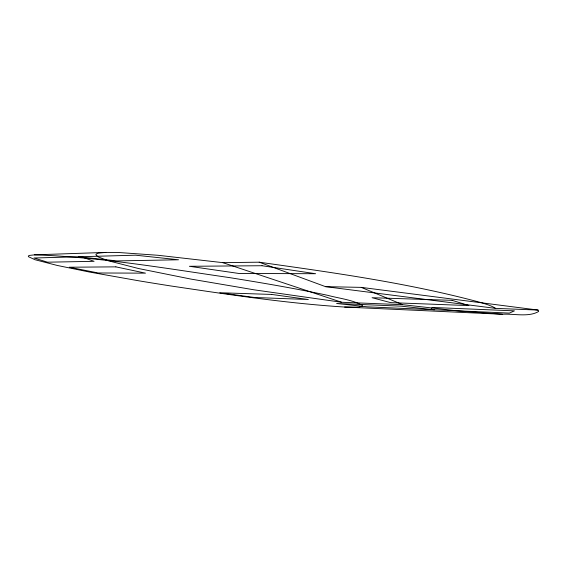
<?xml version="1.0" encoding="UTF-8"?>
<svg xmlns="http://www.w3.org/2000/svg" width="567" height="567" viewBox="0 0 567 567"><rect width="100%" height="100%" fill="white"/><g stroke="black" fill="none" stroke-linecap="round" stroke-linejoin="round"><path stroke-width="0.85" d="M430.637 309.625L432.323 307.456L514.46 310.865L509.35 313.097L367.203 306.832L336.614 303.48L401.082 306.159L434.442 309.795M34.601 254.845L29.392 255.426L28.35 255.972L28.4 256.681L35.041 259.729L57.26 265.448L89.629 272.075L138.114 280.686A447.973 41.923 6 0 0 170.95 285.981C228.607 294.549 286.37 303.338 344.587 307.045L502.532 314.253C513.851 313.53 528.685 317.449 538.65 311.46L538.055 310.064L361.257 287.377L325.529 286.654L259.183 262.188L222.838 262.656L158.143 255.292L118.248 252.478L105.831 252.407L34.601 254.845C100.019 257.035 164.799 268.226 229.479 277.603C262.372 282.89 295.244 288.454 327.846 295.364C339.328 298.433 351.738 299.652 362.327 305.294L362.433 306.13L358.5 307.094L344.587 307.045M105.831 252.407L98.375 253.144L96.971 253.569L95.823 254.661L98.141 256.879L108.042 260.692L138.518 268.524L190.93 279.084L254.016 289.815L341.632 302.261L402.683 304.692L458.108 310.922L502.532 314.253M325.529 286.654L495.664 308.384L538.055 310.064M78.522 256.773L116.993 260.912L178.534 259.778L135.556 255.193L33.999 258.006L47.515 262.188L94.058 261.33L81.237 256.695M259.183 262.188C333.892 272.755 409.034 283.053 481.964 302.835C486.628 304.394 491.483 305.726 495.664 308.384M222.838 262.656L341.632 302.261M361.257 287.377L402.683 304.692M115.859 266.859L69.287 267.22L98.297 272.989L145.464 273.145L115.859 266.859M262.032 265.725L189.406 266.292L238.891 273.464L315.599 273.719L262.032 265.725M271.706 294.436L219.769 292.742L254.47 297.484L308.349 299.518L271.706 294.436M452.154 300.333L372.087 297.718L390.706 302.636L468.937 305.592L452.154 300.333"/></g></svg>
